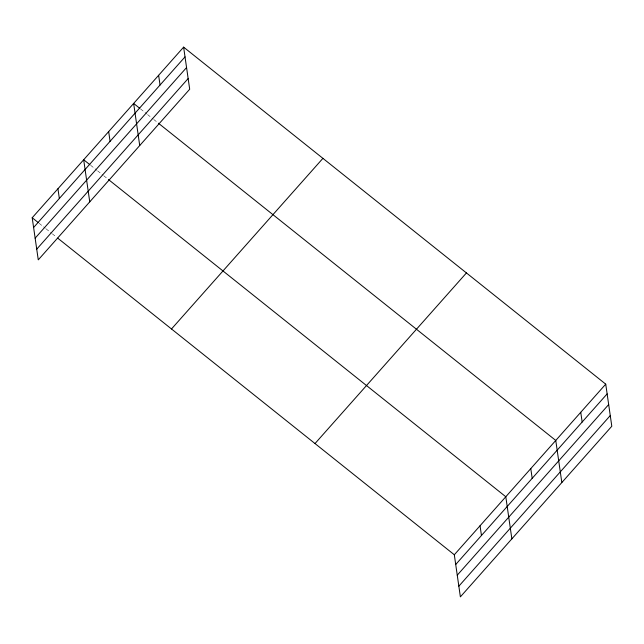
<?xml version="1.0" encoding="UTF-8"?>
<svg xmlns="http://www.w3.org/2000/svg" width="644" height="644" viewBox="0 0 644 644"><rect width="100%" height="100%" fill="white"/><g stroke="black" fill="none" stroke-linecap="round" stroke-linejoin="round"><path stroke-width="0.48" stroke-dasharray="3.22 2.42" d="M140.617 109.005L146.808 113.948M147.581 114.568L152.998 118.89M153.771 119.51L157.643 122.602M90.651 165.307L96.842 170.249M97.614 170.869L103.032 175.192M103.805 175.812L107.677 178.903M39.163 223.323L45.354 228.266M46.127 228.878L51.544 233.209M52.317 233.82L56.189 236.912"/><path stroke-width="0.97" d="M183.62 47.141L189.69 89.234L38.27 259.854L32.2 217.761L183.62 47.141L605.73 384.146L611.8 426.239L460.38 596.859L454.31 554.766L57.735 238.151M33.601 227.501L185.021 56.881M35.138 238.175L186.559 67.556M36.724 249.18L188.145 78.56M171.497 328.971L322.918 158.352M315.013 443.555L466.433 272.935M454.31 554.766L605.73 384.146M455.719 564.498L607.139 393.878M457.256 575.181L608.677 404.561M458.842 586.185L610.262 415.565M139.845 108.385L133.654 103.443L139.716 145.544M158.416 123.213L555.764 440.448L561.834 482.541M89.87 164.695L83.68 159.752L89.749 201.846M108.45 179.523L505.798 496.749L511.859 538.851M32.2 217.761L38.39 222.703M580.751 412.297L582.152 422.037M530.777 468.599L532.186 478.339M480.054 525.754L481.454 535.494M158.633 75.292L160.042 85.032M108.667 131.593L110.068 141.334M57.944 188.756L59.345 198.497"/></g></svg>
